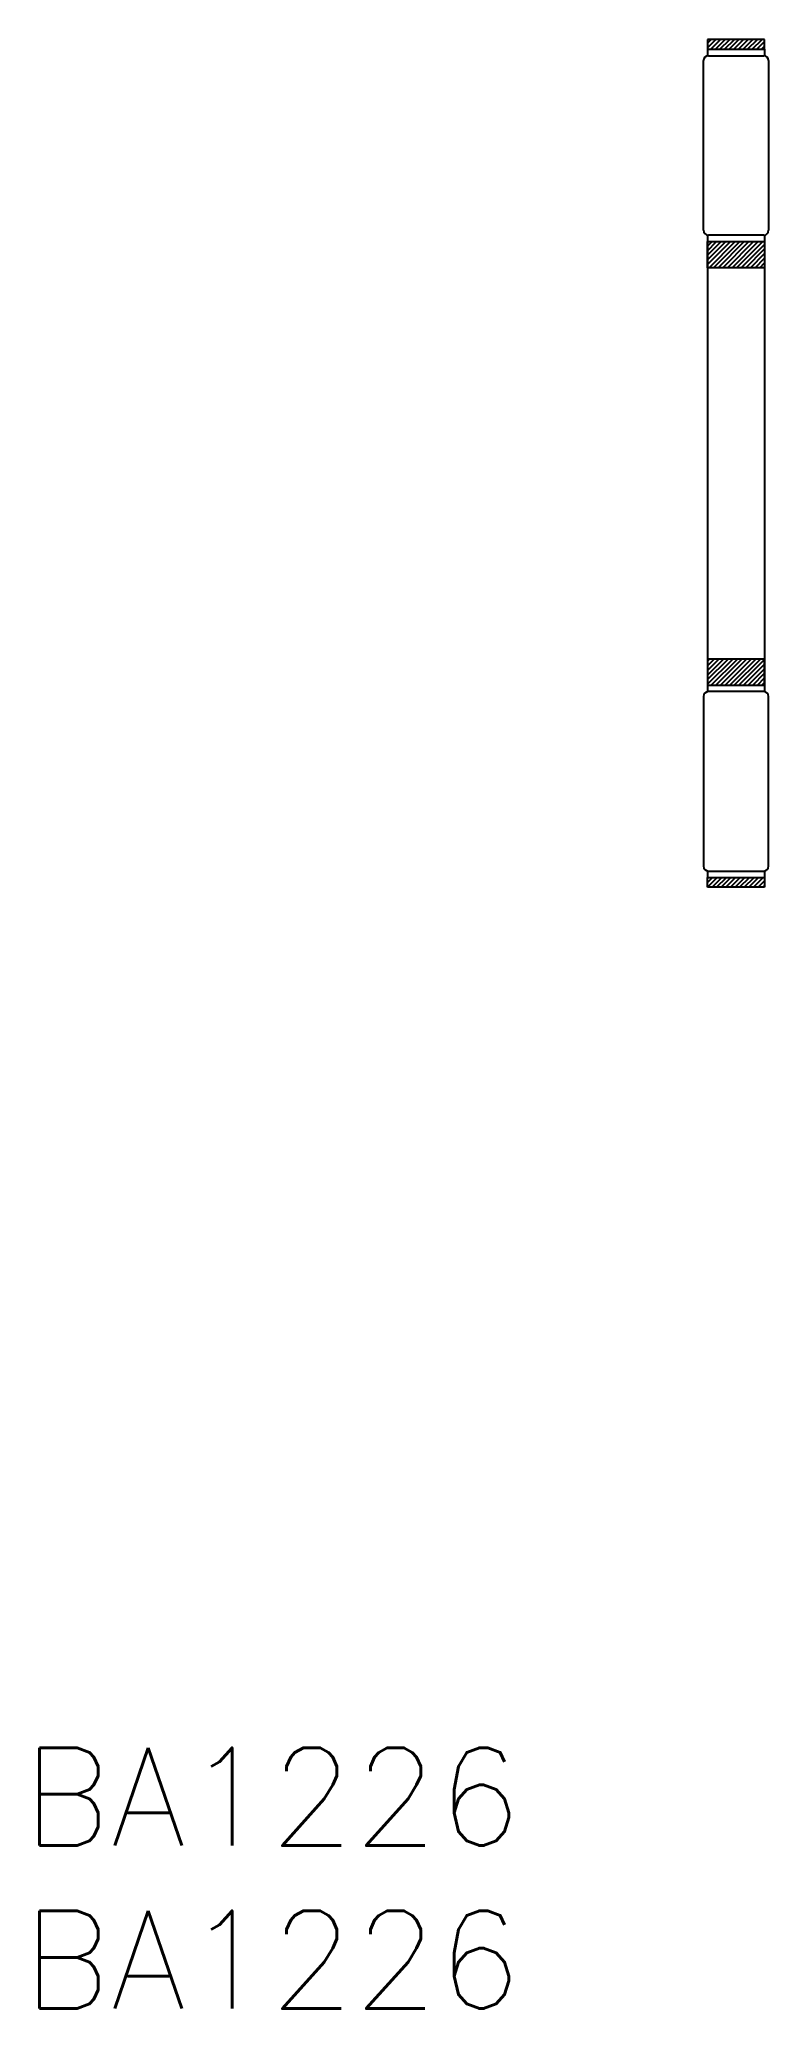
# Model space of a CAD drawing. Extents: x 45.3 to 109.2, y 37.3 to 97.7.
# Drawn here: x 45.3 to 67.7, y 37.3 to 97.7 of the extents above.
import ezdxf
from ezdxf.enums import TextEntityAlignment as Align

# ---------------------------------------------------------------- set-up
doc = ezdxf.new("R2010")
doc.units = 0
doc.layers.get('0').update_dxf_attribs({"linetype": 'CONTINUOUS'})
doc.styles.get("Standard").update_dxf_attribs({"font": 'txt.shx', "bigfont": 'extfont.shx'})

msp = doc.modelspace()

# ---------------------------------------------------------------- linework, layer by layer
at = {"color": 7, "linetype": 'CONTINUOUS'}
for p, q in [((65.797, 97.677), (65.797, 97.377)), ((67.547, 97.677), (65.797, 97.677)), ((65.797, 97.677), (65.797, 97.377)), ((67.547, 97.677), (65.797, 97.677)), ((65.797, 97.42), (66.053, 97.677)), ((65.797, 97.561), (65.912, 97.677)), ((65.797, 97.377), (67.547, 97.377)), ((65.797, 97.377), (65.797, 97.175)), ((65.797, 97.377), (67.547, 97.377)), ((65.895, 97.377), (66.195, 97.677)), ((66.036, 97.377), (66.336, 97.677)), ((66.178, 97.377), (66.478, 97.677)), ((66.319, 97.377), (66.619, 97.677)), ((66.461, 97.377), (66.761, 97.677)), ((66.602, 97.377), (66.902, 97.677)), ((66.743, 97.377), (67.043, 97.677)), ((66.885, 97.377), (67.185, 97.677)), ((67.026, 97.377), (67.326, 97.677)), ((67.168, 97.377), (67.468, 97.677)), ((67.309, 97.377), (67.547, 97.614)), ((67.45, 97.377), (67.547, 97.473)), ((67.547, 97.377), (67.547, 97.677)), ((67.547, 97.377), (67.547, 97.677)), ((67.547, 97.377), (67.547, 97.175)), ((65.672, 91.827), (65.672, 97.027)), ((65.822, 97.177), (67.522, 97.177)), ((67.672, 97.027), (67.672, 91.827)), ((65.797, 91.679), (65.797, 84.677)), ((65.797, 90.677), (65.797, 91.477)), ((65.797, 91.477), (67.547, 91.477)), ((65.797, 90.677), (65.797, 91.477)), ((65.797, 91.477), (67.547, 91.477)), ((65.797, 90.773), (66.5, 91.477)), ((65.797, 90.914), (66.359, 91.477)), ((65.797, 91.056), (66.217, 91.477)), ((65.797, 91.197), (66.076, 91.477)), ((65.797, 91.339), (65.935, 91.477)), ((67.522, 91.677), (65.822, 91.677)), ((65.842, 90.677), (66.642, 91.477)), ((65.983, 90.677), (66.783, 91.477)), ((66.124, 90.677), (66.924, 91.477)), ((66.266, 90.677), (67.066, 91.477)), ((66.407, 90.677), (67.207, 91.477)), ((66.549, 90.677), (67.349, 91.477)), ((66.69, 90.677), (67.49, 91.477)), ((66.832, 90.677), (67.547, 91.392)), ((66.973, 90.677), (67.547, 91.25)), ((67.547, 91.679), (67.547, 84.677)), ((67.547, 91.477), (67.547, 90.677)), ((67.547, 91.477), (67.547, 90.677)), ((67.547, 90.677), (65.797, 90.677)), ((67.547, 90.677), (65.797, 90.677)), ((67.114, 90.677), (67.547, 91.109)), ((67.256, 90.677), (67.547, 90.967)), ((67.397, 90.677), (67.547, 90.826)), ((67.539, 90.677), (67.547, 90.685)), ((65.797, 84.677), (65.797, 77.675)), ((67.547, 84.677), (67.547, 77.675)), ((67.547, 78.677), (65.797, 78.677)), ((65.797, 78.677), (65.797, 77.877)), ((67.547, 78.677), (65.797, 78.677)), ((65.797, 78.677), (65.797, 77.877)), ((65.797, 77.904), (66.57, 78.677)), ((65.797, 78.045), (66.428, 78.677)), ((65.797, 78.186), (66.287, 78.677)), ((65.797, 78.328), (66.145, 78.677)), ((65.797, 78.469), (66.004, 78.677)), ((65.797, 78.611), (65.862, 78.677)), ((65.911, 77.877), (66.711, 78.677)), ((66.052, 77.877), (66.852, 78.677)), ((66.194, 77.877), (66.994, 78.677)), ((66.335, 77.877), (67.135, 78.677)), ((66.477, 77.877), (67.277, 78.677)), ((66.618, 77.877), (67.418, 78.677)), ((66.76, 77.877), (67.547, 78.664)), ((66.901, 77.877), (67.547, 78.522)), ((67.547, 77.877), (67.547, 78.677)), ((67.547, 77.877), (67.547, 78.677)), ((67.042, 77.877), (67.547, 78.381)), ((67.184, 77.877), (67.547, 78.239)), ((67.325, 77.877), (67.547, 78.098)), ((67.467, 77.877), (67.547, 77.957)), ((65.672, 77.527), (65.672, 72.327)), ((65.797, 77.877), (67.547, 77.877)), ((65.797, 77.877), (67.547, 77.877)), ((67.522, 77.677), (65.822, 77.677)), ((67.672, 72.327), (67.672, 77.527)), ((65.797, 72.179), (65.797, 71.977)), ((65.797, 71.677), (65.797, 71.977)), ((65.797, 71.977), (67.547, 71.977)), ((65.797, 71.677), (65.797, 71.977)), ((65.797, 71.977), (67.547, 71.977)), ((65.797, 71.681), (66.092, 71.977)), ((65.797, 71.823), (65.951, 71.977)), ((65.797, 71.964), (65.809, 71.977)), ((65.822, 72.177), (67.522, 72.177)), ((65.934, 71.677), (66.234, 71.977)), ((66.075, 71.677), (66.375, 71.977)), ((66.216, 71.677), (66.516, 71.977)), ((66.358, 71.677), (66.658, 71.977)), ((66.499, 71.677), (66.799, 71.977)), ((66.641, 71.677), (66.941, 71.977)), ((66.782, 71.677), (67.082, 71.977)), ((66.923, 71.677), (67.223, 71.977)), ((67.065, 71.677), (67.365, 71.977)), ((67.206, 71.677), (67.506, 71.977)), ((67.348, 71.677), (67.547, 71.875)), ((67.547, 72.179), (67.547, 71.977)), ((67.547, 71.977), (67.547, 71.677)), ((67.547, 71.977), (67.547, 71.677)), ((67.547, 71.677), (65.797, 71.677)), ((67.547, 71.677), (65.797, 71.677)), ((67.489, 71.677), (67.547, 71.734))]:
    msp.add_line(p, q, dxfattribs=at)
for centre, start, end in [((65.822, 97.027), 90, 180), ((67.522, 97.027), 0, 90), ((65.822, 91.827), 180, 270), ((67.522, 91.827), 270, 0), ((65.822, 77.527), 90, 180), ((67.522, 77.527), 0, 90), ((65.822, 72.327), 180, 270), ((67.522, 72.327), 270, 0)]:
    msp.add_arc(centre, 0.15, start, end, dxfattribs=at)

# ---------------------------------------------------------------- texts
for p in [(44.782, 43.795), (44.782, 38.795)]:
    msp.add_text('BA1226', height=3, dxfattribs=at).set_placement(p, align=Align.MIDDLE_LEFT)

doc.saveas('drawing.dxf')
